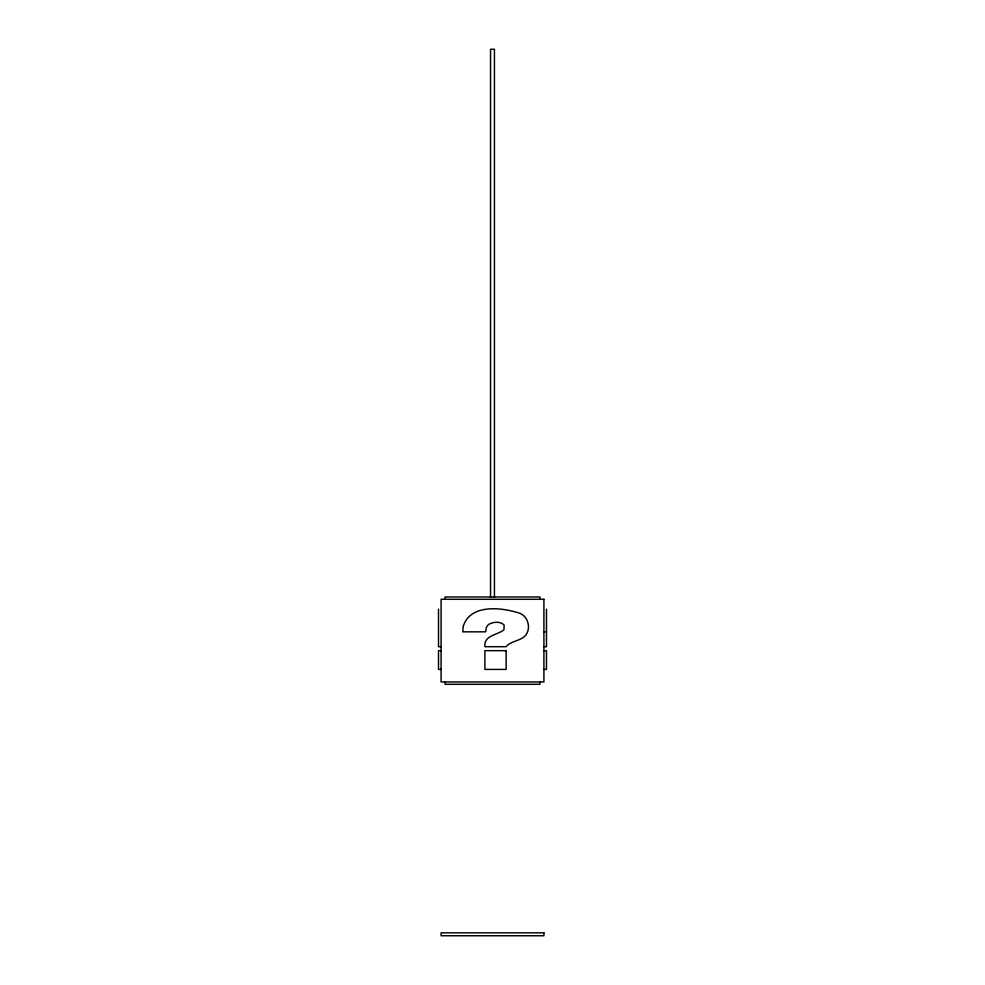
<?xml version="1.0" encoding="UTF-8"?>
<svg xmlns="http://www.w3.org/2000/svg" width="985" height="985" viewBox="0 0 985 985"><rect width="100%" height="100%" fill="white"/><g stroke="black" fill="none" stroke-linecap="round" stroke-linejoin="round"><path stroke-width="1.48" d="M543.917 631.828L546.49 631.828M441.083 646.702L438.51 646.702L438.51 609.149M543.917 646.702L546.49 646.702L546.49 609.149M441.083 650.666L438.51 650.666L438.51 669.418L441.083 669.418M543.917 650.666L546.49 650.666L546.49 669.418L543.917 669.418M539.94 599.286L539.94 596.959L445.06 596.959L445.06 599.286M539.94 681.952L539.94 684.279L445.06 684.279L445.06 681.952M494.433 597.452L494.433 49.25L490.555 49.25L490.555 597.452M463.27 626.325L462.79 631.828L485.667 631.828L486.331 627.47L488.338 624.613C492.882 621.831 500.097 620.969 504.123 625.044L503.988 629.711C497.684 635.226 483.61 635.079 484.879 646.702L506.056 646.702C511.043 640.669 520.72 641.21 525.879 635.066C530.94 628.098 528.243 617.201 520.4 613.495C502.535 607.376 470.288 603.423 463.27 626.325M543.917 599.286L441.083 599.286L441.083 681.952L543.917 681.952L543.917 599.286M506.13 650.666L484.879 650.666L484.879 669.418L506.13 669.418L506.13 650.666M543.917 932.844L441.083 932.844L441.083 935.75L543.917 935.75L543.917 932.844"/></g></svg>
